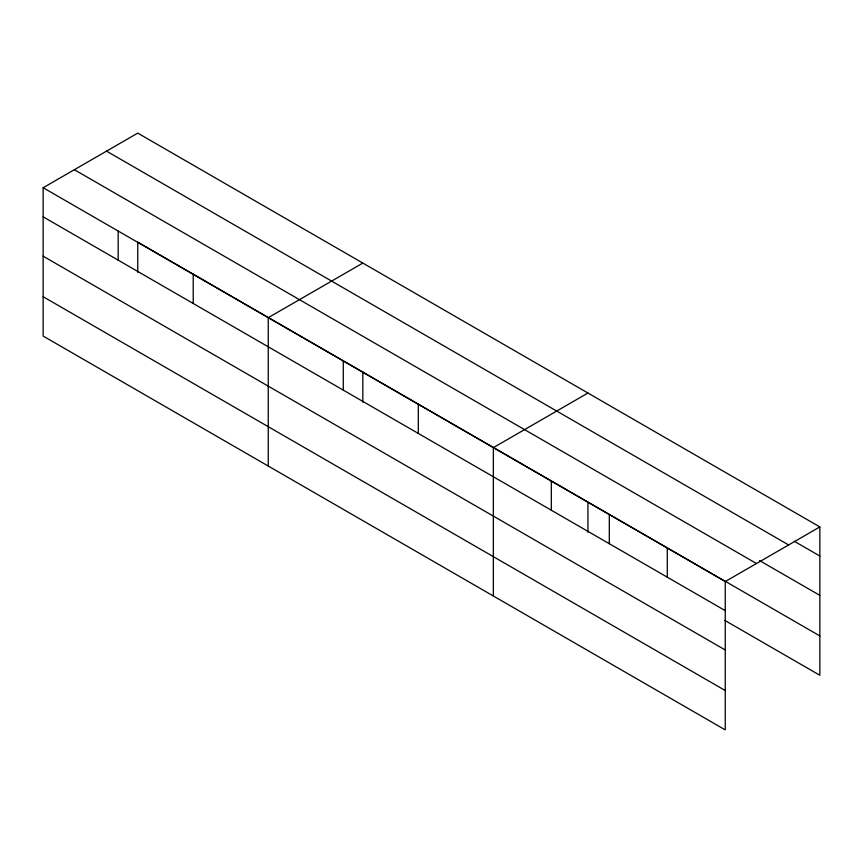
<?xml version="1.0" encoding="UTF-8"?>
<svg xmlns="http://www.w3.org/2000/svg" width="863" height="863" viewBox="0 0 863 863"><rect width="100%" height="100%" fill="white"/><g stroke="black" fill="none" stroke-linecap="round" stroke-linejoin="round"><path stroke-width="1.29" d="M43.15 187.724L725.254 581.543L725.254 729.882L43.15 336.074L43.15 187.724L137.746 133.118L819.85 526.926L819.85 675.276L724.769 620.378M362.838 263.075L268.242 317.681L268.242 466.031M587.93 393.032L493.345 447.638L493.345 595.988M725.254 581.543L819.85 526.926M794.338 541.306L819.85 556.031M106.527 151.133L788.631 544.952M759.548 560.572L819.85 595.384M74.369 169.709L756.473 563.517M586.775 501.36L137.746 242.115L137.746 272.277M819.85 635.923L587.93 502.029L587.93 532.201M43.15 216.84L725.254 610.648M43.15 256.182L725.254 649.99M43.15 296.721L725.254 690.54M667.282 548.07L667.282 577.174M609.3 514.585L609.3 543.701M551.317 481.112L551.317 510.227M418.307 404.326L418.307 433.431M362.838 372.072L362.838 402.234M343.28 361.004L343.28 390.108M193.215 274.369L193.215 303.474M118.177 231.047L118.177 260.151"/></g></svg>
